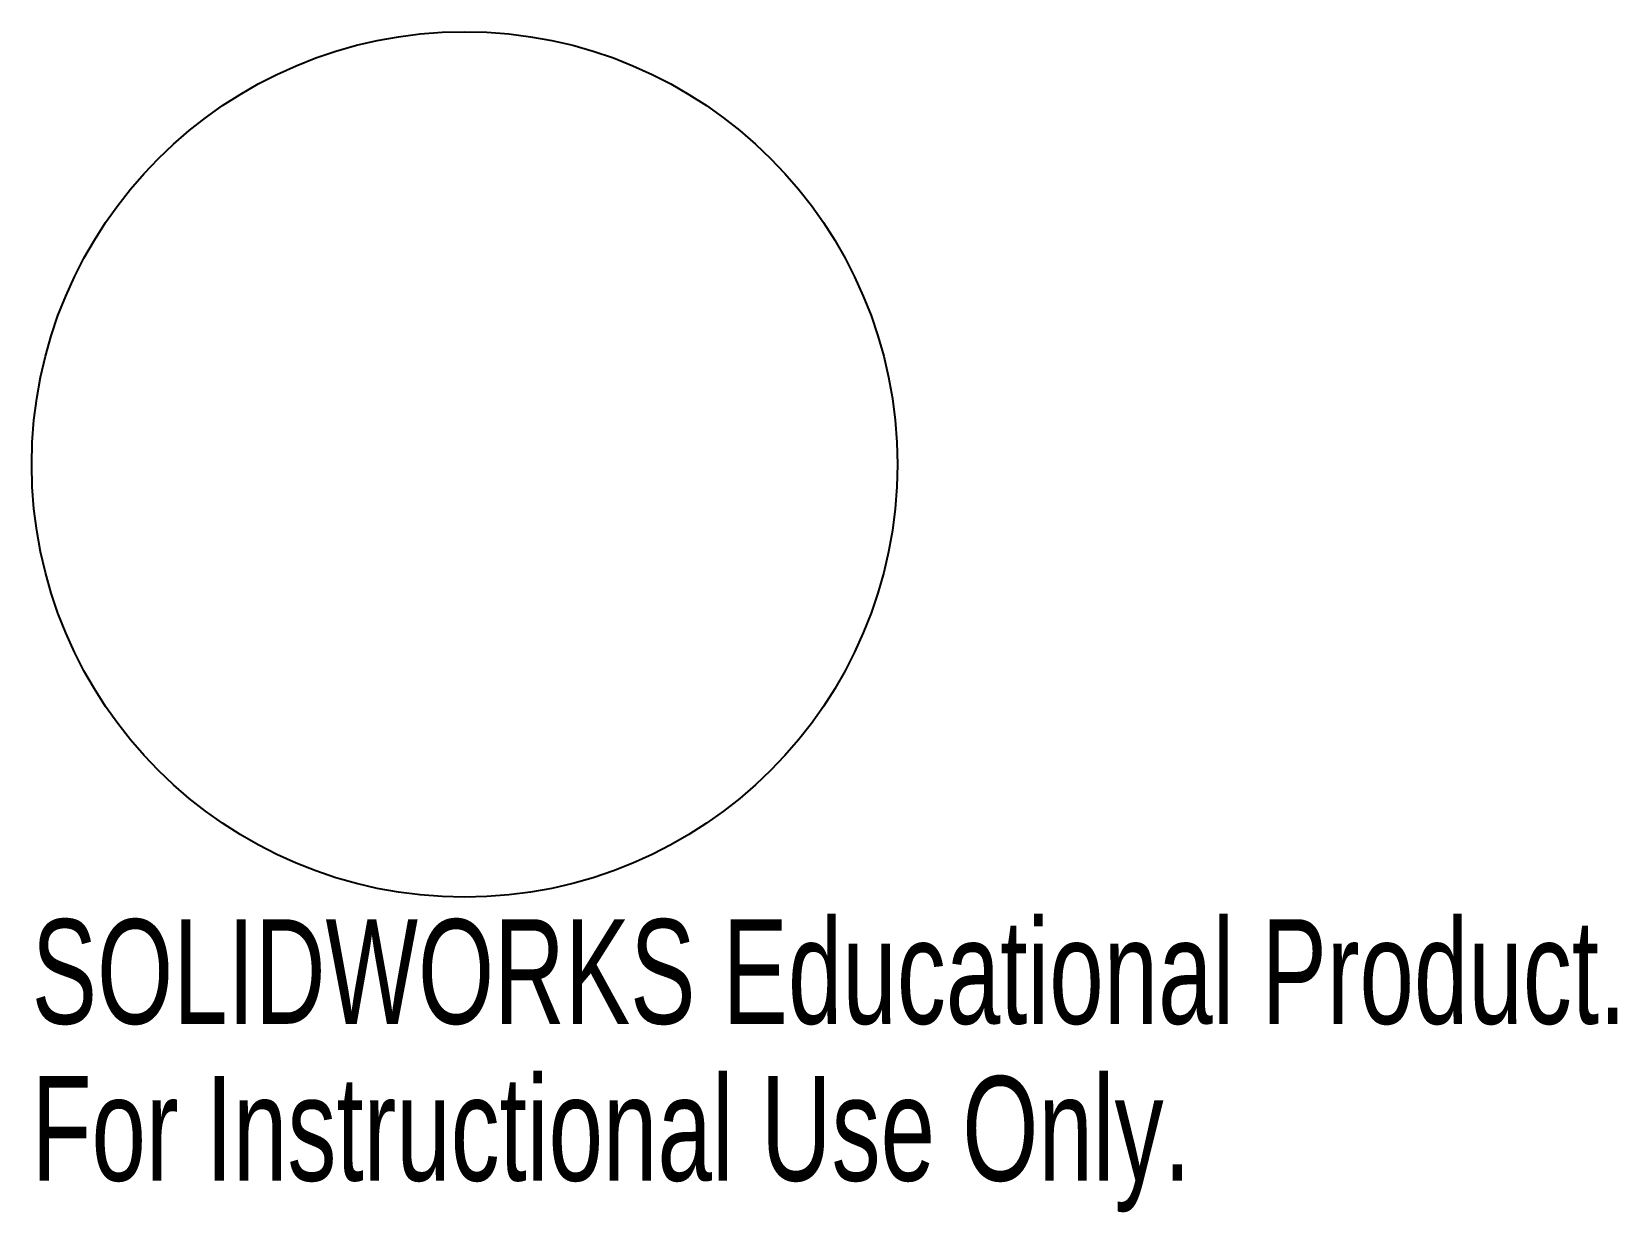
# Model space of a CAD drawing. Header units: inches. Extents: x -0.79 to 2.1, y -1.36 to 0.79.
import ezdxf

# ---------------------------------------------------------------- set-up
doc = ezdxf.new("R2010")
doc.units = ezdxf.units.IN
doc.header["$MEASUREMENT"] = 0
doc.styles.add('SLDTEXTSTYLE0', font='TXT', dxfattribs={"width": 0.7})

msp = doc.modelspace()

# ---------------------------------------------------------------- linework, layer by layer
at = {"color": 7, "linetype": 'Continuous', "lineweight": 25}
msp.add_circle((0, 0), 0.7874, dxfattribs=at)

# ---------------------------------------------------------------- texts
at = {"color": 7, "linetype": 'Continuous', "char_height": 0.1903, "attachment_point": 1, "style": 'SLDTEXTSTYLE0'}
for s, insert in [('SOLIDWORKS Educational Product.', (-0.7874, -0.8275)), ('For Instructional Use Only.', (-0.7874, -1.113))]:
    msp.add_mtext(s, dxfattribs=dict(at, insert=insert))

doc.saveas('drawing.dxf')
